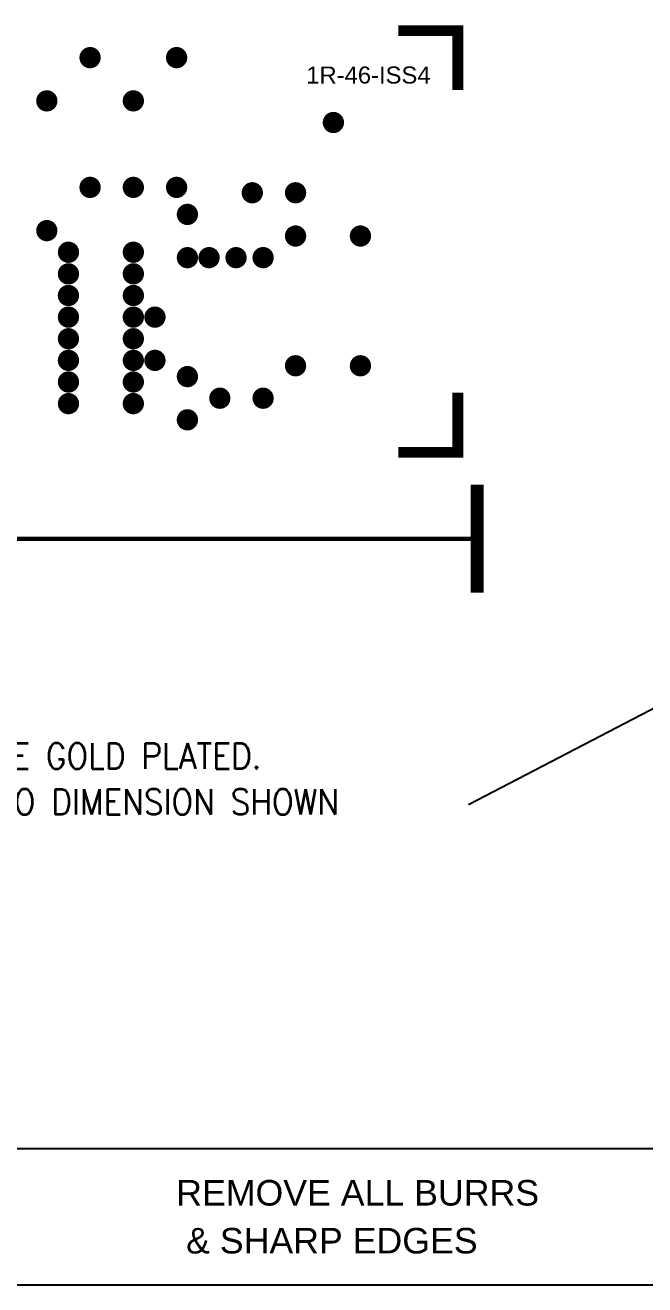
# Model space of a CAD drawing. Extents: x 0 to 395, y 0 to 270.
# Drawn here: x 121.3 to 194, y 0 to 148 of the extents above; entities that cross this region are included whole.
import ezdxf

# ---------------------------------------------------------------- set-up
doc = ezdxf.new("R2010")
doc.units = 0
doc.header["$LTSCALE"] = 0.3
doc.layers.get('0').update_dxf_attribs({"linetype": 'CONTINUOUS'})
for name, color, linetype in [('-BORDER', 141, 'CONTINUOUS'), ('-TXT', 51, 'CONTINUOUS'), ('RESIST', 1, 'CONTINUOUS')]:
    doc.layers.add(name, color=color, linetype=linetype)
doc.styles.add('6S', font='ROMANS', dxfattribs={"width": 0.9, "height": 6})
doc.styles.get("Standard").update_dxf_attribs({"font": 'Helvmf.shx'})
doc.dimstyles.new('STANDARD$7', dxfattribs={"dimtxt": 3, "dimasz": 3, "dimexe": 1.5, "dimexo": 1.5, "dimgap": 1.5, "dimtad": 1, "dimzin": 1, "dimtxsty": 'STANDARD', "dimblk1": 'CLOSED', "dimblk2": 'CLOSED', "dimsah": 1, "dimcen": 5, "dimclrd": 256, "dimclre": 256, "dimclrt": 256, "dimazin": 3, "dimtfac": 1, "dimtofl": 0, "dimtmove": 0, "dimatfit": 3, "dimtolj": 1, "dimtzin": 1})

# ---------------------------------------------------------------- blocks, each defined once
blk = doc.blocks.new('R13A3')
at = {"layer": '-BORDER', "linetype": 'CONTINUOUS'}
for p, q in [((198, 15.96), (0, 15.96)), ((0, 0), (198, 0))]:
    blk.add_line(p, q, dxfattribs=at)
at = {"layer": '-BORDER'}
for s, p in [('REMOVE ALL BURRS ', (139.02, 9.31)), (' & SHARP EDGES', (139.02, 3.68))]:
    blk.add_text(s, height=3, dxfattribs=at).set_placement(p)
blk = doc.blocks.new('_CLOSED')
at = {"color": 0, "linetype": 'BYBLOCK'}
for p, q in [((-1, 0.167), (0, 0)), ((-1, 0.167), (-1, -0.167)), ((0, 0), (-1, -0.167))]:
    blk.add_line(p, q, dxfattribs=at)

msp = doc.modelspace()

# ---------------------------------------------------------------- linework, layer by layer
at = {"layer": 'RESIST'}
for points, const_width in [([(165.1, 147.32), (172.085, 147.32), (172.085, 140.335)], 1.27), ([(165.1, 97.79), (172.085, 97.79), (172.085, 104.775)], 1.27), ([(174.36, 93.98), (174.36, 81.28)], 1.5), ([(22.86, 87.63), (174.36, 87.63)], 0.5)]:
    msp.add_lwpolyline(points, dxfattribs=dict(at, const_width=const_width))
at = {"layer": 'RESIST', "const_width": 1.25}
for points in [[(128.28, 144.145, 1), (129.53, 144.145, 1)], [(138.44, 144.145, 1), (139.69, 144.145, 1)], [(123.2, 139.065, 1), (124.45, 139.065, 1)], [(133.36, 139.065, 1), (134.61, 139.065, 1)], [(156.855, 136.525, 1), (158.105, 136.525, 1)], [(128.28, 128.905, 1), (129.53, 128.905, 1)], [(133.36, 128.905, 1), (134.61, 128.905, 1)], [(138.44, 128.905, 1), (139.69, 128.905, 1)], [(147.33, 128.27, 1), (148.58, 128.27, 1)], [(152.41, 128.27, 1), (153.66, 128.27, 1)], [(139.71, 125.73, 1), (140.96, 125.73, 1)], [(123.2, 123.825, 1), (124.45, 123.825, 1)], [(152.41, 123.19, 1), (153.66, 123.19, 1)], [(160.03, 123.19, 1), (161.28, 123.19, 1)], [(125.74, 121.285, 1), (126.99, 121.285, 1)], [(133.36, 121.285, 1), (134.61, 121.285, 1)], [(139.71, 120.65, 1), (140.96, 120.65, 1)], [(142.25, 120.65, 1), (143.5, 120.65, 1)], [(145.425, 120.65, 1), (146.675, 120.65, 1)], [(148.6, 120.65, 1), (149.85, 120.65, 1)], [(125.74, 118.745, 1), (126.99, 118.745, 1)], [(133.36, 118.745, 1), (134.61, 118.745, 1)], [(125.74, 116.205, 1), (126.99, 116.205, 1)], [(133.36, 116.205, 1), (134.61, 116.205, 1)], [(125.74, 113.665, 1), (126.99, 113.665, 1)], [(133.36, 113.665, 1), (134.61, 113.665, 1)], [(135.9, 113.665, 1), (137.15, 113.665, 1)], [(125.74, 111.125, 1), (126.99, 111.125, 1)], [(133.36, 111.125, 1), (134.61, 111.125, 1)], [(125.74, 108.585, 1), (126.99, 108.585, 1)], [(133.36, 108.585, 1), (134.61, 108.585, 1)], [(135.9, 108.585, 1), (137.15, 108.585, 1)], [(152.41, 107.95, 1), (153.66, 107.95, 1)], [(160.03, 107.95, 1), (161.28, 107.95, 1)], [(125.74, 106.045, 1), (126.99, 106.045, 1)], [(133.36, 106.045, 1), (134.61, 106.045, 1)], [(139.71, 106.68, 1), (140.96, 106.68, 1)], [(143.52, 104.14, 1), (144.77, 104.14, 1)], [(148.6, 104.14, 1), (149.85, 104.14, 1)], [(125.74, 103.505, 1), (126.99, 103.505, 1)], [(133.36, 103.505, 1), (134.61, 103.505, 1)], [(139.71, 101.6, 1), (140.96, 101.6, 1)]]:
    msp.add_lwpolyline(points, format="xyb", close=True, dxfattribs=at)

# ---------------------------------------------------------------- block references
at = {"layer": 'RESIST'}
msp.add_blockref('R13A3', (0, 0), dxfattribs=at)

# ---------------------------------------------------------------- texts
at = {"layer": '-TXT', "style": '6S', "width": 0.9}
for s, p in [('NOTE:- EDGE CONNECTOR FINGERS TO BE GOLD PLATED.', (44.552, 60.615)), ('THICKNESS:-0.007/0.012mm TO DIMENSION SHOWN', (62.205, 55.225))]:
    msp.add_text(s, height=3, dxfattribs=at).set_placement(p)
at = {"layer": 'RESIST'}
msp.add_text('1R-46-ISS4', height=2, dxfattribs=at).set_placement((154.294, 141.101))

# ---------------------------------------------------------------- leaders
at = {"layer": '-TXT'}
msp.add_leader([(217.959, 79.628), (173.336, 56.36)], dimstyle='STANDARD$7', dxfattribs=at)

doc.saveas('drawing.dxf')
